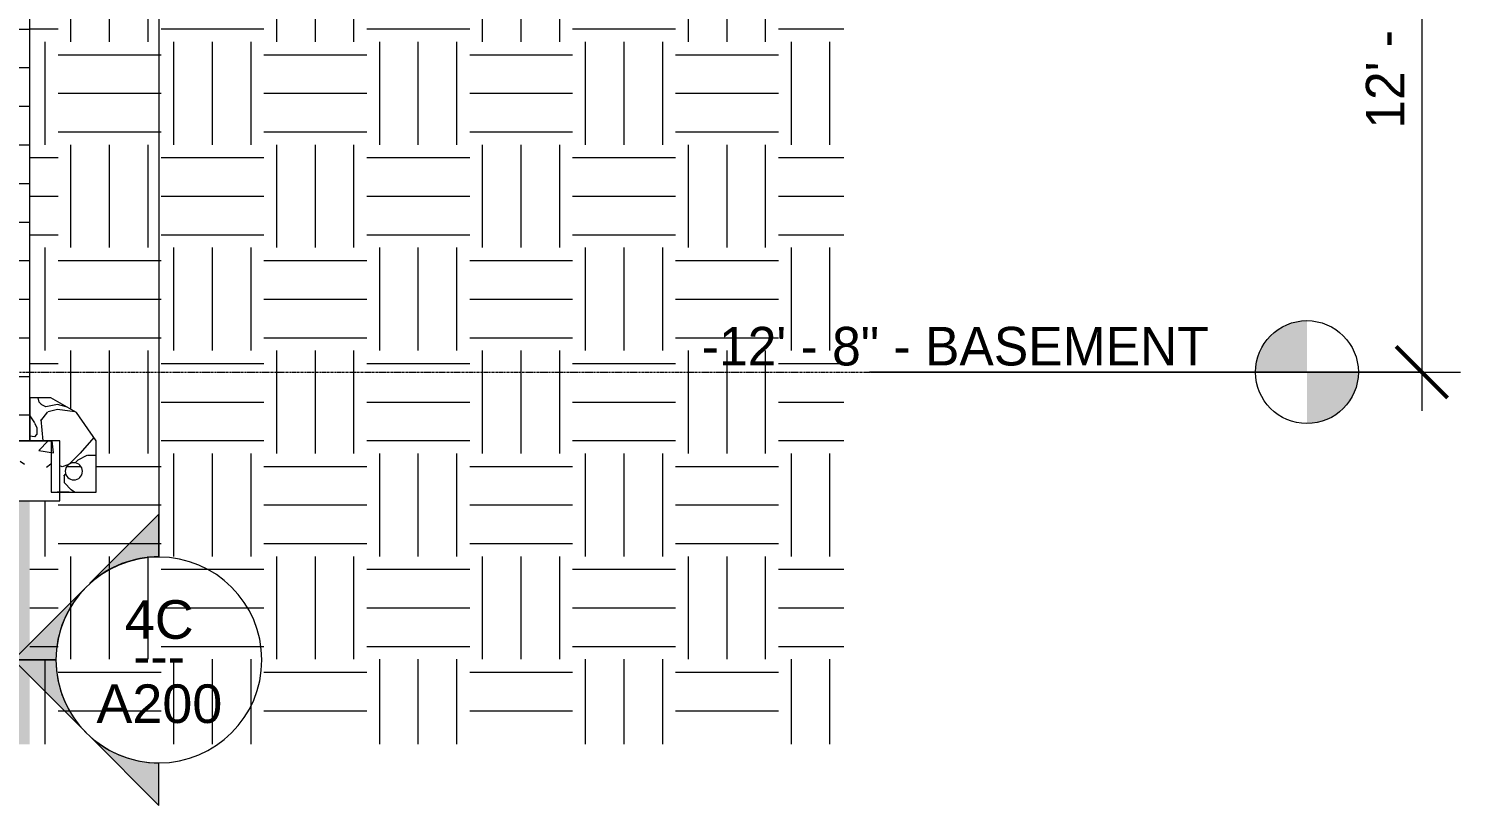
# Model space of a CAD drawing. Header units: inches. Extents: x -4168 to 4202, y -264 to 629.
# Drawn here: x 1145.1 to 1479.1, y -253 to -71.9 of the extents above; entities that cross this region are included whole.
import ezdxf

# ---------------------------------------------------------------- set-up
doc = ezdxf.new("R2010")
doc.units = ezdxf.units.IN
doc.header["$MEASUREMENT"] = 0
doc.linetypes.add('Grid Line 1_2_', pattern=[0.875, 0.5, -0.125, 0.125, -0.125])
for name, color, linetype, lineweight in [('0-4', 250, 'Continuous', 5), ('A-ANNO-DIMS', 211, 'Continuous', 9), ('A-ANNO-DIMS-96', 211, 'Continuous', 9), ('A-FLOR-LEVL', 51, 'Continuous', 9), ('A-FLOR-LEVL-1', 51, 'Grid Line 1_2_', 9), ('A-WALL-PATT-1', 252, 'Continuous', 9), ('C-TOPO-1', 252, 'Continuous', 9), ('G-ANNO-SYMB', 111, 'Continuous', 9), ('S-FNDN-2', 7, 'Continuous', 9), ('S-FNDN-4', 252, 'Continuous', 9), ('S-FNDN-6', 32, 'Continuous', 9)]:
    doc.layers.add(name, color=color, linetype=linetype, lineweight=lineweight)
doc.styles.add('Arial', font='arial.ttf', dxfattribs={"height": 9})
doc.styles.add('Century Gothic', font='ufonts.com_century-gothic.ttf', dxfattribs={"height": 9})
doc.dimstyles.new('OD__1_8__Tol__', dxfattribs={"dimscale": 12, "dimtxt": 9.397514, "dimasz": 1, "dimexe": 0.75, "dimexo": 0.5, "dimgap": 0.125, "dimtad": 1, "dimdec": 3, "dimrnd": 0.125, "dimzin": 3, "dimdsep": 46, "dimlunit": 4, "dimtxsty": 'Century Gothic', "dimblk1": 'OBLIQUE', "dimblk2": 'OBLIQUE', "dimsah": 1, "dimcen": 0.09, "dimdle": 0.75, "dimazin": 0, "dimtfac": 1, "dimtdec": 4, "dimtix": 1, "dimtmove": 0, "dimatfit": 3, "dimfxl": 1, "dimtvp": 1, "dimtfill": 1, "dimfrac": 2, "dimtolj": 1, "dimtzin": 0, "dimarcsym": 2})
pattern_1 = [(0, (0, 0), (24, 24), [24, -24]), (0, (0, 9), (24, 24), [24, -24]), (0, (0, 18), (24, 24), [24, -24]), (90, (3, 21), (-24, 24), [24, -24]), (90, (12, 21), (-24, 24), [24, -24]), (90, (21, 21), (-24, 24), [24, -24])]

# ---------------------------------------------------------------- blocks, each defined once
blk = doc.blocks.new('CTR  - Topography_rvt-2-BUILDING ELEVATION - SOUTH')
at = {"layer": 'C-TOPO-1'}
h = blk.add_hatch(dxfattribs=at)
h.set_pattern_fill('FP_94', color=256, style=0, pattern_type=2)
h.set_pattern_definition(pattern_1)
h.paths.add_polyline_path([(12197.04, -238.79), (12268.83, -238.79), (12268.83, -45.6), (12265.27, -45.33), (12255.42, -44.52), (12230.77, -43.02), (12167.32, -40.45), (12150.69, -39.6), (12118.58, -28.2), (12107.47, -23.43), (12090.41, -24.4), (12090.19, -24.48), (12090.19, -158), (12095.19, -158.03), (12101.1, -161.45), (12105.69, -168), (12105.69, -180), (12097.19, -180), (12097.19, -182), (12090.19, -182), (12090.19, -238.79), (12175.42, -238.79)], flags=0)
h.paths.add_polyline_path([(12100.94, -177.09), (12101.74, -176.7), (12102.3, -176.01), (12102.49, -175.14), (12102.3, -174.27), (12101.74, -173.57), (12100.94, -173.19), (12100.05, -173.19), (12099.25, -173.57), (12098.69, -174.27), (12098.49, -175.14), (12098.69, -176.01), (12099.25, -176.7), (12100.05, -177.09)], flags=0)
h.paths.add_polyline_path([(12090.19, -24.48), (12090.19, -24.48), (12094.63, -24.48)], flags=0)
h = blk.add_hatch(dxfattribs=at)
h.set_pattern_fill('FP_94', color=256, style=0, pattern_type=2)
h.set_pattern_definition(pattern_1)
h.paths.add_polyline_path([(12269.72, -238.79), (12280.06, -238.79), (12280.06, -45.58), (12268.83, -45.6), (12268.83, -238.79)], flags=0)
h = blk.add_hatch(dxfattribs=at)
h.set_pattern_fill('FP_94', color=256, style=0, pattern_type=2)
h.set_pattern_definition(pattern_1)
h.paths.add_polyline_path([(9888.19, -238.79), (12090.19, -238.79), (12090.19, -182), (12067.19, -182), (12067.19, -168), (12077.19, -168), (12077.19, -162), (12077.05, -162), (11995.2, -163.34), (11437.32, -163.31), (11361.06, -162), (11283.65, -163.34), (10741.33, -163.31), (10665.09, -162), (10587.68, -163.34), (9992.2, -163.31), (9901.19, -162), (9901.19, -168), (9911.19, -168), (9911.19, -182), (9888.19, -182), (9888.19, -190.93)], flags=0)
blk = doc.blocks.new('CTR - 1st Phase - Structure_rvt-2-BUILDING ELEVATION - SOUTH')
at = {"layer": 'S-FNDN-4'}
h = blk.add_hatch(dxfattribs=at)
h.set_pattern_fill('FP_112', color=256, style=0, pattern_type=2)
h.set_pattern_definition([(50, (0, 0), (27.5427, -2.40992), [2.88, -31.68]), (355, (0, 0), (-5.327844, 28.884266), [2.304, -25.344]), (100.451, (2.295, -0.2), (22.215316, 26.47393), [2.448, -26.924]), (46.184, (0, 7.68), (40.98187, -6.35642), [4.32, -47.52]), (96.636, (3.415, 7.15), (35.89075, 37.40619), [3.671, -40.386]), (351.184, (0, 7.68), (35.89097, 37.40622), [3.456, -38.016]), (21, (3.84, 5.76), (22.921036, -15.46073), [2.88, -31.68]), (326, (3.84, 5.76), (9.34353, 27.84574), [2.304, -25.344]), (71.451, (5.75, 4.472), (32.26477, 12.38442), [2.448, -26.924]), (37.5, (0, 0), (0.466855, 12.782707), [1.267, -23.77, 1.267, -24.461, -25.44]), (37.5, (0, 0), (0.466855, 12.782707), [-50.765, 1.267, -24.173]), (7.5, (0, 0), (10.10159, 15.14509), [1.267, -13.402, 1.267, -23.194, -9.696]), (7.5, (0, 0), (10.10159, 15.14509), [-39.13, 1.267, -8.429]), (327.5, (-8.563, 0), (20.499161, -0.86578), [1.267, -8.333, 1.267, -28.685, -39.744]), (327.5, (-8.563, 0), (20.499161, -0.86578), [-39.552, 1.267, -38.477]), (317.5, (-12.403, 0), (22.39478, 3.844288), [1.267, -11.213, 1.267, -18.624, -28.224]), (317.5, (-12.403, 0), (22.39478, 3.844288), [-32.371, 1.267, -26.957])])
h.paths.add_polyline_path([(12090.41, -182), (12097.19, -182), (12097.19, -168), (12067.19, -168), (12067.19, -182), (12090.19, -182)], flags=0)
at = {"layer": 'S-FNDN-2'}
for p, q in [((12097.19, -168), (12067.19, -168)), ((12097.19, -182), (12097.19, -168)), ((12067.19, -182), (12097.19, -182))]:
    blk.add_line(p, q, dxfattribs=at)
blk = doc.blocks.new('Basic Wall _ 3_ XPS - ___-2578962-BUILDING ELEVATION - SOUTH')
at = {"layer": 'A-WALL-PATT-1'}
h = blk.add_hatch(dxfattribs=at)
h.set_pattern_fill('FP_105', color=256, style=0, pattern_type=2)
h.set_pattern_definition([(212.005, (-3.225, 8.062), (-161.2402825, -107.4918226), [5.07, -501.974]), (213.69, (0, 10.212), (-53.746352, -53.74678), [3.876, -189.91]), (198.435, (1.612, 10.749), (-107.493043, -53.746483), [1.7, -168.262]), (180, (3.76, 10.75), (-7e-15, -53.747), [2.15, -51.597]), (161.565, (5.375, 10.212), (-53.74607, 4.8e-05), [1.7, -168.262]), (333.435, (5.912, 48.91), (53.74613, 5e-05), [2.404, -117.777]), (296.565, (5.375, 49.984), (53.74653, -53.74707), [1.202, -118.979]), (270, (5.375, 52.67), (53.747, 3e-15), [2.687, -51.059]), (186.34, (5.912, 17.736), (-429.9727255, -53.7448118), [4.867, -481.829]), (296.565, (17.736, 51.06), (53.74653, -53.74707), [1.202, -118.979]), (303.69, (16.661, 52.672), (53.74678, -53.746352), [1.938, -191.848]), (229.399, (25.261, 29.023), (-268.731142, -322.4813064), [4.955, -490.564]), (243.435, (26.873, 32.248), (5e-05, -53.74613), [3.605, -116.576]), (213.69, (45.685, 26.336), (-53.746352, -53.74678), [1.938, -191.848]), (33.69, (29.561, 11.287), (53.746352, 53.74678), [1.938, -191.848]), (0, (28.486, 11.287), (0, 53.747), [1.075, -52.672]), (333.435, (27.41, 11.824), (53.74613, 5e-05), [1.202, -118.979]), (284.036, (26.873, 13.974), (53.745452, -161.240095), [2.216, -219.387]), (270, (26.873, 15.05), (53.747, 3e-15), [1.075, -52.672]), (243.435, (26.873, 16.124), (5e-05, -53.74613), [1.202, -118.979]), (135, (26.873, 16.66), (-53.74719, 4e-15), [0.76, -75.249]), (90, (26.873, 16.124), (-53.747, 3e-15), [0.537, -53.209]), (18.435, (46.222, 40.847), (107.493043, 53.746483), [3.399, -166.562]), (6.34, (49.447, 41.922), (429.9727255, 53.7448118), [4.867, -481.829]), (180, (47.297, 29.023), (-7e-15, -53.747), [3.225, -50.522]), (197.354, (55.896, 31.71), (-161.2394906, -53.7461613), [9.01, -891.947]), (198.435, (57.509, 32.248), (-107.493043, -53.746483), [1.7, -168.262]), (213.69, (59.121, 33.323), (-53.746352, -53.74678), [1.938, -191.848]), (251.565, (59.659, 34.935), (-4.8e-05, -53.74607), [1.7, -168.262]), (243.435, (60.196, 36.01), (5e-05, -53.74613), [1.202, -118.979]), (270, (60.196, 37.085), (53.747, 3e-15), [1.075, -52.672]), (293.199, (58.584, 40.847), (53.7472486, -107.4932332), [4.093, -405.228]), (315, (56.97, 42.46), (53.74719, 0), [2.28, -73.729]), (0, (54.284, 42.46), (0, 53.747), [2.687, -51.059]), (341.565, (42.46, 29.561), (53.74607, -4.8e-05), [1.7, -168.262]), (303.69, (41.385, 31.173), (53.74678, -53.746352), [1.938, -191.848]), (279.462, (40.847, 34.398), (53.745121, -268.732805), [3.269, -323.658]), (270, (40.847, 37.623), (53.747, 3e-15), [3.225, -50.522]), (239.036, (42.46, 40.31), (-53.7474274, -107.492684), [3.134, -310.26]), (188.13, (46.222, 40.847), (-322.479255, -53.7460447), [3.8, -376.245]), (116.565, (6.45, 39.235), (-53.74653, 53.74707), [1.202, -118.979]), (135, (7.525, 38.16), (-53.74719, 4e-15), [1.52, -74.489]), (168.69, (10.212, 37.623), (-53.7468035, -0.000329), [2.741, -271.314]), (191.31, (12.899, 38.16), (-214.98617, -53.747253), [2.741, -271.314]), (194.036, (15.049, 38.698), (-161.240095, -53.745452), [2.216, -219.387]), (236.31, (16.124, 40.31), (-53.746162, -107.493473), [1.938, -191.848]), (236.31, (17.199, 41.922), (-53.746162, -107.493473), [1.938, -191.848]), (270, (17.2, 43.535), (53.747, 3e-15), [1.612, -52.134]), (291.801, (16.124, 46.222), (53.745405, -107.4938445), [2.894, -286.54]), (116.565, (16.66, 34.935), (-53.74653, 53.74707), [2.404, -117.777]), (168.69, (19.349, 34.398), (-53.7468035, -0.000329), [2.741, -271.314]), (194.036, (21.499, 34.935), (-161.240095, -53.745452), [2.216, -219.387]), (225, (23.11, 36.548), (4e-15, -53.74719), [2.28, -73.729]), (251.565, (23.648, 38.16), (-4.8e-05, -53.74607), [1.7, -168.262]), (296.565, (22.574, 40.31), (53.74653, -53.74707), [2.404, -117.777]), (315, (21.5, 41.385), (53.74719, 0), [1.52, -74.489]), (326.31, (19.886, 42.46), (107.493473, -53.746162), [1.938, -191.848]), (0, (18.81, 42.46), (0, 53.747), [1.075, -52.672]), (33.69, (17.199, 41.385), (53.746352, 53.74678), [1.938, -191.848]), (71.565, (16.661, 39.772), (4.8e-05, 53.74607), [1.7, -168.262]), (63.435, (16.124, 38.698), (-5e-05, 53.74613), [1.202, -118.979]), (71.565, (15.587, 37.085), (4.8e-05, 53.74607), [1.7, -168.262]), (104.036, (15.587, 34.935), (-53.745452, 161.240095), [2.216, -219.387]), (45, (14.512, 33.86), (0, 53.74719), [1.52, -74.489]), (18.435, (12.899, 33.323), (107.493043, 53.746483), [1.7, -168.262]), (0, (10.21, 33.323), (0, 53.747), [2.687, -51.059]), (14.036, (8.062, 32.785), (161.240095, 53.745452), [2.216, -219.387]), (341.565, (6.45, 33.323), (53.74607, -4.8e-05), [1.7, -168.262]), (270, (6.45, 34.935), (53.747, 3e-15), [1.612, -52.134]), (225, (8.062, 36.548), (4e-15, -53.74719), [2.28, -73.729]), (198.435, (11.287, 37.623), (-107.493043, -53.746483), [3.399, -166.562]), (180, (13.974, 37.623), (-7e-15, -53.747), [2.687, -51.059]), (153.435, (15.05, 37.085), (-53.74613, -5e-05), [1.202, -118.979]), (206.565, (35.473, 28.486), (-53.74707, -53.74653), [1.202, -118.979]), (146.31, (37.085, 27.411), (-107.493473, 53.746162), [1.938, -191.848]), (119.745, (39.235, 23.648), (-161.240006, 268.7329498), [4.333, -428.985]), (95.711, (39.772, 18.274), (-53.7499707, 483.7182417), [5.401, -534.745]), (90, (39.77, 17.736), (-53.747, 3e-15), [0.537, -53.209]), (63.435, (39.235, 16.66), (-5e-05, 53.74613), [1.202, -118.979]), (26.565, (38.16, 16.124), (53.74707, 53.74653), [1.202, -118.979]), (0, (36.55, 16.124), (0, 53.747), [1.612, -52.134]), (0, (36.01, 16.124), (0, 53.747), [0.537, -53.209]), (0, (34.935, 16.124), (0, 53.747), [1.075, -52.672]), (326.31, (33.323, 17.199), (107.493473, -53.746162), [1.938, -191.848]), (333.435, (32.248, 17.736), (53.74613, 5e-05), [1.202, -118.979]), (284.036, (31.71, 19.886), (53.745452, -161.240095), [2.216, -219.387]), (270, (31.71, 20.96), (53.747, 3e-15), [1.075, -52.672]), (270, (31.71, 22.574), (53.747, 3e-15), [1.612, -52.134]), (258.69, (32.248, 25.261), (0.000329, -53.7468035), [2.741, -271.314]), (231.34, (34.398, 27.948), (-161.240446, -214.9860746), [3.441, -340.704]), (270, (45.685, 26.873), (53.747, 3e-15), [0.537, -53.209]), (270, (45.685, 27.41), (53.747, 3e-15), [0.537, -53.209]), (326.31, (44.072, 28.486), (107.493473, -53.746162), [1.938, -191.848]), (333.435, (40.847, 30.098), (53.74613, 5e-05), [3.605, -116.576]), (0, (38.16, 30.1), (0, 53.747), [2.687, -51.059]), (63.435, (37.623, 29.023), (-5e-05, 53.74613), [1.202, -118.979]), (90, (37.623, 26.873), (-53.747, 3e-15), [2.15, -51.597]), (135, (39.235, 25.26), (-53.74719, 4e-15), [2.28, -73.729]), (161.565, (40.847, 24.723), (-53.74607, 4.8e-05), [1.7, -168.262]), (180, (42.46, 24.723), (-7e-15, -53.747), [1.612, -52.134]), (198.435, (44.072, 25.261), (-107.493043, -53.746483), [1.7, -168.262]), (351.87, (23.111, 54.284), (53.7461965, 0.0002374), [7.601, -372.445]), (14.036, (20.961, 53.747), (161.240095, 53.745452), [2.216, -219.387]), (53.13, (19.349, 51.597), (107.493888, 161.239608), [2.687, -266.045]), (95.194, (19.886, 45.685), (-53.7425223, 537.4656776), [5.937, -587.714]), (101.31, (20.424, 42.997), (-53.747253, 214.98617), [2.741, -271.314]), (143.13, (22.574, 41.385), (-161.239608, 107.493888), [2.687, -266.045]), (161.565, (24.186, 40.847), (-53.74607, 4.8e-05), [1.7, -168.262]), (198.435, (25.798, 41.385), (-107.493043, -53.746483), [1.7, -168.262]), (225, (28.486, 44.072), (4e-15, -53.74719), [3.8, -72.209]), (228.814, (32.248, 48.372), (-322.4798873, -376.2254623), [5.713, -565.62]), (251.565, (32.785, 49.984), (-4.8e-05, -53.74607), [1.7, -168.262]), (270, (32.785, 50.52), (53.747, 3e-15), [0.537, -53.209]), (288.435, (32.248, 52.134), (53.746483, -107.493043), [1.7, -168.262]), (326.31, (30.636, 53.209), (107.493473, -53.746162), [1.938, -191.848]), (90, (5.91, 40.31), (-53.747, 3e-15), [3.762, -49.984]), (338.199, (13.437, 47.297), (161.239646, -53.7457635), [2.894, -286.54]), (0, (10.21, 47.297), (0, 53.747), [3.225, -50.522]), (30.964, (7.525, 45.685), (161.239769, 107.493597), [3.134, -310.26]), (45, (5.912, 44.072), (0, 53.74719), [2.28, -73.729]), (90, (-2.687, 23.11), (-53.747, 3e-15), [3.762, -49.984]), (116.565, (-1.075, 19.886), (-53.74653, 53.74707), [3.605, -116.576]), (153.435, (2.15, 18.274), (-53.74613, -5e-05), [3.605, -116.576]), (180, (4.837, 18.274), (-7e-15, -53.747), [2.687, -51.059]), (218.66, (7.525, 20.424), (-53.746083, -53.7467553), [3.441, -340.704]), (231.34, (9.674, 23.111), (-161.240446, -214.9860746), [3.441, -340.704]), (213.69, (12.899, 25.261), (-53.746352, -53.74678), [3.876, -189.91]), (239.036, (14.512, 27.948), (-53.7474274, -107.492684), [3.134, -310.26]), (270, (14.51, 29.023), (53.747, 3e-15), [1.075, -52.672]), (270, (14.51, 30.636), (53.747, 3e-15), [1.612, -52.134]), (315, (12.9, 32.248), (53.74719, 0), [2.28, -73.729]), (350.538, (9.674, 32.785), (53.746303, 0.0004666), [3.269, -323.658]), (14.036, (5.375, 31.71), (161.240095, 53.745452), [4.432, -217.171]), (18.435, (0.537, 30.098), (107.493043, 53.746483), [5.099, -164.863]), (45, (-1.075, 28.486), (0, 53.74719), [2.28, -73.729]), (45, (-2.687, 26.873), (0, 53.74719), [2.28, -73.729]), (108.435, (9.137, 15.049), (-53.746483, 107.493043), [3.399, -166.562]), (126.87, (10.749, 12.899), (-53.746296, 53.746504), [2.687, -266.045]), (146.31, (12.362, 11.824), (-107.493473, 53.746162), [1.938, -191.848]), (161.565, (13.974, 11.287), (-53.74607, 4.8e-05), [1.7, -168.262]), (135, (15.587, 9.674), (-53.74719, 4e-15), [2.28, -73.729]), (161.565, (17.199, 9.137), (-53.74607, 4.8e-05), [1.7, -168.262]), (180, (18.81, 9.137), (-7e-15, -53.747), [1.612, -52.134]), (206.565, (19.886, 9.674), (-53.74707, -53.74653), [1.202, -118.979]), (206.565, (22.036, 10.75), (-53.74707, -53.74653), [2.404, -117.777]), (189.462, (25.261, 11.287), (-268.732805, -53.745121), [3.269, -323.658]), (243.435, (26.336, 13.437), (5e-05, -53.74613), [2.404, -117.777]), (270, (26.336, 13.974), (53.747, 3e-15), [0.537, -53.209]), (270, (26.336, 15.05), (53.747, 3e-15), [1.075, -52.672]), (326.31, (24.723, 18.274), (107.493473, -53.746162), [1.938, -191.848]), (327.995, (20.424, 20.961), (268.733967, -161.2380842), [5.07, -501.974]), (329.036, (17.736, 22.574), (107.492684, -53.7474274), [3.134, -310.26]), (341.565, (14.512, 23.648), (53.74607, -4.8e-05), [3.399, -166.562]), (0, (12.36, 23.65), (0, 53.747), [2.15, -51.597]), (33.69, (10.749, 22.574), (53.746352, 53.74678), [1.938, -191.848]), (53.13, (9.137, 20.424), (107.493888, 161.239608), [2.687, -266.045]), (63.435, (8.062, 18.274), (-5e-05, 53.74613), [2.404, -117.777]), (225, (32.785, 13.974), (4e-15, -53.74719), [2.28, -73.729]), (236.31, (33.86, 15.587), (-53.746162, -107.493473), [1.938, -191.848]), (270, (33.86, 16.124), (53.747, 3e-15), [0.537, -53.209]), (315, (32.785, 17.2), (53.74719, 0), [1.52, -74.489]), (333.435, (30.636, 18.274), (53.74613, 5e-05), [2.404, -117.777]), (18.435, (27.411, 17.199), (107.493043, 53.746483), [3.399, -166.562]), (75.964, (26.873, 15.049), (0.000257, 53.746622), [2.216, -219.387]), (71.565, (2.687, 4.837), (4.8e-05, 53.74607), [1.7, -168.262]), (135, (3.762, 3.762), (-53.74719, 4e-15), [1.52, -74.489]), (146.31, (5.375, 2.687), (-107.493473, 53.746162), [1.938, -191.848]), (153.435, (7.525, 1.612), (-53.74613, -5e-05), [2.404, -117.777]), (180, (8.06, 1.61), (-7e-15, -53.747), [0.537, -53.209]), (161.565, (9.674, 1.075), (-53.74607, 4.8e-05), [1.7, -168.262]), (180, (11.824, 1.075), (-7e-15, -53.747), [2.15, -51.597]), (198.435, (13.437, 1.612), (-107.493043, -53.746483), [1.7, -168.262]), (210.964, (16.124, 3.225), (-161.239769, -107.493597), [3.134, -310.26]), (206.565, (17.2, 3.762), (-53.74707, -53.74653), [1.202, -118.979]), (251.565, (17.736, 5.375), (-4.8e-05, -53.74607), [1.7, -168.262]), (303.69, (16.661, 6.987), (53.74678, -53.746352), [1.938, -191.848]), (306.87, (15.049, 9.137), (53.746296, -53.746504), [2.687, -266.045]), (323.13, (12.899, 10.749), (161.239608, -107.493888), [2.687, -266.045]), (345.964, (10.749, 11.287), (53.746622, -0.000257), [2.216, -219.387]), (18.435, (9.137, 10.749), (107.493043, 53.746483), [1.7, -168.262]), (30.964, (6.45, 9.137), (161.239769, 107.493597), [3.134, -310.26]), (39.806, (3.225, 6.45), (53.745895, 53.7473397), [4.198, -415.576]), (135, (19.35, 1.612), (-53.74719, 4e-15), [0.76, -75.249]), (153.435, (20.424, 1.075), (-53.74613, -5e-05), [1.202, -118.979]), (191.31, (23.111, 1.612), (-214.98617, -53.747253), [2.741, -271.314]), (165.964, (25.261, 1.075), (-53.746622, 0.000257), [2.216, -219.387]), (175.236, (31.71, 0.537), (-53.7466193, 0.0007513), [6.472, -640.722]), (206.565, (32.785, 1.075), (-53.74707, -53.74653), [1.202, -118.979]), (225, (33.86, 2.15), (4e-15, -53.74719), [1.52, -74.489]), (270, (33.86, 4.837), (53.747, 3e-15), [2.687, -51.059]), (270, (33.86, 6.45), (53.747, 3e-15), [1.612, -52.134]), (308.66, (31.71, 9.137), (53.7467553, -53.746083), [3.441, -340.704]), (338.199, (29.023, 10.212), (161.239646, -53.7457635), [2.894, -286.54]), (348.69, (26.336, 10.749), (53.7468035, 0.000329), [2.741, -271.314]), (18.435, (21.499, 9.137), (107.493043, 53.746483), [5.099, -164.863]), (36.87, (19.349, 7.525), (53.746504, 53.746296), [2.687, -266.045]), (68.199, (18.274, 4.837), (53.7457635, 161.239646), [2.894, -286.54]), (101.31, (18.811, 2.15), (-53.747253, 214.98617), [2.741, -271.314]), (348.69, (13.974, 53.209), (53.7468035, 0.000329), [2.741, -271.314]), (354.806, (8.062, 53.747), (53.7467267, 0.0004023), [5.937, -587.714]), (0, (6.45, 53.747), (0, 53.747), [1.612, -52.134]), (45, (5.375, 52.672), (0, 53.74719), [1.52, -74.489]), (180, (9.674, 47.834), (-7e-15, -53.747), [1.612, -52.134]), (188.13, (13.437, 48.372), (-322.479255, -53.7460447), [3.8, -376.245]), (172.875, (17.736, 47.834), (-53.7469793, 0.0004808), [4.333, -428.985]), (225, (18.274, 48.372), (4e-15, -53.74719), [0.76, -75.249]), (270, (18.274, 49.984), (53.747, 3e-15), [1.612, -52.134]), (161.565, (35.473, 51.597), (-53.74607, 4.8e-05), [1.7, -168.262]), (180, (37.623, 51.597), (-7e-15, -53.747), [2.15, -51.597]), (198.435, (39.235, 52.134), (-107.493043, -53.746483), [1.7, -168.262]), (170.538, (42.46, 51.597), (-53.746303, -0.0004666), [3.269, -323.658]), (213.69, (44.072, 52.672), (-53.746352, -53.74678), [1.938, -191.848]), (270, (44.07, 53.21), (53.747, 3e-15), [0.537, -53.209]), (296.565, (43.535, 54.284), (53.74653, -53.74707), [1.202, -118.979]), (341.565, (40.31, 55.359), (53.74607, -4.8e-05), [3.399, -166.562]), (341.565, (37.085, 56.434), (53.74607, -4.8e-05), [3.399, -166.562]), (14.036, (34.935, 55.896), (161.240095, 53.745452), [2.216, -219.387]), (45, (33.323, 54.284), (0, 53.74719), [2.28, -73.729]), (104.036, (33.86, 52.134), (-53.745452, 161.240095), [2.216, -219.387]), (0, (-8.06, 5.375), (0, 53.747), [0.537, -53.209]), (315, (-9.137, 6.45), (53.74719, 0), [1.52, -74.489]), (274.764, (-9.674, 12.899), (53.7498183, -591.21148), [6.472, -640.722]), (255.964, (-9.137, 15.049), (-0.000257, -53.746622), [2.216, -219.387]), (225, (-8.062, 16.124), (4e-15, -53.74719), [1.52, -74.489]), (198.435, (-3.225, 17.736), (-107.493043, -53.746483), [5.099, -164.863]), (180, (-2.687, 17.736), (-7e-15, -53.747), [0.537, -53.209]), (171.87, (1.075, 17.199), (-53.7461965, -0.0002374), [3.8, -376.245]), (146.31, (7.525, 16.661), (-107.493473, 53.746162), [1.938, -191.848]), (108.435, (8.599, 13.437), (-53.746483, 107.493043), [3.399, -166.562]), (90, (8.6, 12.9), (-53.747, 3e-15), [0.537, -53.209]), (71.565, (8.062, 11.287), (4.8e-05, 53.74607), [1.7, -168.262]), (26.565, (6.987, 10.75), (53.74707, 53.74653), [1.202, -118.979]), (18.435, (5.375, 10.212), (107.493043, 53.746483), [1.7, -168.262]), (126.87, (34.398, 6.45), (-53.746296, 53.746504), [2.687, -266.045]), (123.69, (35.473, 4.837), (-53.74678, 53.746352), [1.938, -191.848]), (149.036, (38.16, 3.225), (-107.492684, 53.7474274), [3.134, -310.26]), (168.69, (40.847, 2.687), (-53.7468035, -0.000329), [2.741, -271.314]), (213.69, (42.46, 3.762), (-53.746352, -53.74678), [1.938, -191.848]), (251.565, (42.997, 5.375), (-4.8e-05, -53.74607), [1.7, -168.262]), (270, (42.997, 5.91), (53.747, 3e-15), [0.537, -53.209]), (279.462, (42.46, 9.137), (53.745121, -268.732805), [3.269, -323.658]), (243.435, (42.997, 10.212), (5e-05, -53.74613), [1.202, -118.979]), (270, (42.997, 10.75), (53.747, 3e-15), [0.537, -53.209]), (296.565, (41.385, 13.974), (53.74653, -53.74707), [3.605, -116.576]), (329.036, (38.698, 15.587), (107.492684, -53.7474274), [3.134, -310.26]), (8.13, (34.935, 15.049), (322.479255, 53.7460447), [3.8, -376.245]), (45, (32.785, 12.9), (0, 53.74719), [3.04, -72.969]), (45, (31.71, 11.824), (0, 53.74719), [1.52, -74.489]), (90, (31.71, 10.21), (-53.747, 3e-15), [1.612, -52.134]), (123.69, (32.785, 8.599), (-53.74678, 53.746352), [1.938, -191.848]), (101.31, (40.847, 18.274), (-53.747253, 214.98617), [2.741, -271.314]), (108.435, (41.385, 16.661), (-53.746483, 107.493043), [1.7, -168.262]), (135, (41.922, 16.124), (-53.74719, 4e-15), [0.76, -75.249]), (180, (43.535, 16.124), (-7e-15, -53.747), [1.612, -52.134]), (213.69, (45.147, 17.199), (-53.746352, -53.74678), [1.938, -191.848]), (187.125, (49.447, 17.736), (-376.2258933, -53.7460037), [4.333, -428.985]), (236.31, (50.522, 19.349), (-53.746162, -107.493473), [1.938, -191.848]), (270, (50.52, 19.886), (53.747, 3e-15), [0.537, -53.209]), (288.435, (49.984, 21.499), (53.746483, -107.493043), [1.7, -168.262]), (285.945, (48.909, 25.261), (53.7457394, -161.239833), [3.913, -387.368]), (315, (47.834, 26.336), (53.74719, 0), [1.52, -74.489]), (18.435, (46.222, 25.798), (107.493043, 53.746483), [1.7, -168.262]), (29.745, (42.46, 23.648), (268.7329498, 161.240006), [4.333, -428.985]), (18.435, (40.847, 23.111), (107.493043, 53.746483), [1.7, -168.262]), (75.964, (40.31, 20.961), (0.000257, 53.746622), [2.216, -219.387]), (180, (24.723, 34.935), (-7e-15, -53.747), [1.612, -52.134]), (180, (25.8, 34.935), (-7e-15, -53.747), [1.075, -52.672]), (135, (26.873, 33.86), (-53.74719, 4e-15), [1.52, -74.489]), (90, (26.873, 32.25), (-53.747, 3e-15), [1.612, -52.134]), (26.565, (18.81, 23.648), (53.74707, 53.74653), [3.605, -116.576]), (341.565, (17.199, 24.186), (53.74607, -4.8e-05), [1.7, -168.262]), (300.964, (15.587, 26.873), (107.493597, -161.239769), [3.134, -310.26]), (71.565, (25.798, 28.486), (4.8e-05, 53.74607), [1.7, -168.262]), (90, (25.8, 25.8), (-53.747, 3e-15), [2.687, -51.059]), (123.69, (26.873, 24.186), (-53.74678, 53.746352), [1.938, -191.848]), (153.435, (29.023, 23.11), (-53.74613, -5e-05), [2.404, -117.777]), (198.435, (30.636, 23.648), (-107.493043, -53.746483), [1.7, -168.262]), (243.435, (31.173, 24.723), (5e-05, -53.74613), [1.202, -118.979]), (255.964, (31.71, 26.873), (-0.000257, -53.746622), [2.216, -219.387]), (251.565, (32.248, 28.486), (-4.8e-05, -53.74607), [1.7, -168.262]), (291.801, (31.173, 31.173), (53.745405, -107.4938445), [2.894, -286.54]), (323.13, (29.023, 32.785), (161.239608, -107.493888), [2.687, -266.045]), (18.435, (27.411, 32.248), (107.493043, 53.746483), [1.7, -168.262]), (63.435, (26.336, 30.098), (-5e-05, 53.74613), [2.404, -117.777]), (135, (22.036, 20.424), (-53.74719, 4e-15), [2.28, -73.729]), (149.036, (24.723, 18.811), (-107.492684, 53.7474274), [3.134, -310.26]), (146.31, (26.336, 17.736), (-107.493473, 53.746162), [1.938, -191.848]), (180, (27.41, 17.736), (-7e-15, -53.747), [1.075, -52.672]), (210.964, (30.098, 19.349), (-161.239769, -107.493597), [3.134, -310.26]), (243.435, (30.636, 20.424), (5e-05, -53.74613), [1.202, -118.979]), (303.69, (29.561, 22.036), (53.74678, -53.746352), [1.938, -191.848]), (321.34, (26.873, 24.186), (214.9860746, -161.240446), [3.441, -340.704]), (345.964, (24.723, 24.723), (53.746622, -0.000257), [2.216, -219.387]), (11.31, (22.036, 24.186), (214.98617, 53.747253), [2.741, -271.314]), (26.565, (20.96, 23.648), (53.74707, 53.74653), [1.202, -118.979]), (71.565, (20.424, 22.036), (4.8e-05, 53.74607), [1.7, -168.262]), (15.945, (19.349, 33.86), (161.239833, 53.7457394), [3.913, -387.368]), (29.745, (15.587, 31.71), (268.7329498, 161.240006), [4.333, -428.985]), (63.435, (15.05, 30.636), (-5e-05, 53.74613), [1.202, -118.979]), (90, (15.05, 29.023), (-53.747, 3e-15), [1.612, -52.134]), (104.036, (15.587, 26.873), (-53.745452, 161.240095), [2.216, -219.387]), (120.964, (17.199, 24.186), (-107.493597, 161.239769), [3.134, -310.26]), (153.435, (47.297, 52.672), (-53.74613, -5e-05), [1.202, -118.979]), (180, (48.37, 52.67), (-7e-15, -53.747), [1.075, -52.672]), (209.745, (52.134, 54.821), (-268.7329498, -161.240006), [4.333, -428.985]), (225, (54.284, 56.97), (4e-15, -53.74719), [3.04, -72.969]), (239.036, (55.896, 59.659), (-53.7474274, -107.492684), [3.134, -310.26]), (239.036, (57.509, 62.346), (-53.7474274, -107.492684), [3.134, -310.26]), (270, (57.51, 62.883), (53.747, 3e-15), [0.537, -53.209]), (333.435, (56.434, 63.42), (53.74613, 5e-05), [1.202, -118.979]), (0, (54.82, 63.42), (0, 53.747), [1.612, -52.134]), (45, (53.21, 61.81), (0, 53.74719), [2.28, -73.729]), (26.565, (46.76, 58.584), (53.74707, 53.74653), [7.211, -112.97]), (30.964, (44.072, 56.971), (161.239769, 107.493597), [3.134, -310.26]), (90, (44.07, 55.896), (-53.747, 3e-15), [1.075, -52.672]), (128.66, (46.222, 53.209), (-53.7467553, 53.746083), [3.441, -340.704]), (255.964, (40.31, 35.473), (-0.000257, -53.746622), [2.216, -219.387]), (281.31, (39.772, 38.16), (53.747253, -214.98617), [2.741, -271.314]), (309.806, (37.085, 41.385), (53.7473397, -53.745895), [4.198, -415.576]), (329.036, (34.398, 42.997), (107.492684, -53.7474274), [3.134, -310.26]), (345.964, (32.248, 43.535), (53.746622, -0.000257), [2.216, -219.387]), (0, (30.1, 43.535), (0, 53.747), [2.15, -51.597]), (26.565, (27.948, 42.46), (53.74707, 53.74653), [2.404, -117.777]), (45, (26.336, 40.847), (0, 53.74719), [2.28, -73.729]), (53.13, (24.723, 38.698), (107.493888, 161.239608), [2.687, -266.045]), (90, (24.723, 37.085), (-53.747, 3e-15), [1.612, -52.134]), (135, (26.336, 35.473), (-53.74719, 4e-15), [2.28, -73.729]), (144.462, (30.098, 32.785), (-161.238939, 107.4938196), [4.623, -457.722]), (135, (32.785, 30.098), (-53.74719, 4e-15), [3.8, -72.209]), (153.435, (34.935, 29.023), (-53.74613, -5e-05), [2.404, -117.777]), (206.565, (37.085, 30.098), (-53.74707, -53.74653), [2.404, -117.777]), (230.194, (39.772, 33.323), (-214.9878405, -268.731413), [4.198, -415.576]), (66.801, (32.785, 46.222), (107.4952753, 268.7318964), [4.093, -405.228]), (90, (32.785, 44.61), (-53.747, 3e-15), [1.612, -52.134]), (153.435, (33.86, 44.072), (-53.74613, -5e-05), [1.202, -118.979]), (153.435, (36.01, 42.997), (-53.74613, -5e-05), [2.404, -117.777]), (149.036, (38.698, 41.385), (-107.492684, 53.7474274), [3.134, -310.26]), (180, (41.385, 41.385), (-7e-15, -53.747), [2.687, -51.059]), (180, (44.61, 41.385), (-7e-15, -53.747), [3.225, -50.522]), (213.69, (46.222, 42.46), (-53.746352, -53.74678), [1.938, -191.848]), (243.435, (47.297, 44.61), (5e-05, -53.74613), [2.404, -117.777]), (277.125, (46.76, 48.909), (53.7460037, -376.2258933), [4.333, -428.985]), (315, (45.685, 49.984), (53.74719, 0), [1.52, -74.489]), (341.565, (44.072, 50.522), (53.74607, -4.8e-05), [1.7, -168.262]), (352.875, (39.772, 51.059), (53.7469793, -0.0004808), [4.333, -428.985]), (0, (37.085, 51.06), (0, 53.747), [2.687, -51.059]), (21.801, (34.398, 49.984), (107.4938445, 53.745405), [2.894, -286.54]), (90, (58.584, 47.297), (-53.747, 3e-15), [2.15, -51.597]), (90, (58.584, 45.147), (-53.747, 3e-15), [2.15, -51.597]), (56.31, (57.509, 43.535), (53.746162, 107.493473), [1.938, -191.848]), (18.435, (55.896, 42.997), (107.493043, 53.746483), [1.7, -168.262]), (0, (50.52, 42.997), (0, 53.747), [5.375, -48.372]), (341.565, (48.909, 43.535), (53.74607, -4.8e-05), [1.7, -168.262]), (296.565, (48.372, 44.61), (53.74653, -53.74707), [1.202, -118.979]), (278.13, (47.834, 48.372), (53.7460447, -322.479255), [3.8, -376.245]), (270, (47.834, 48.91), (53.747, 3e-15), [0.537, -53.209]), (251.565, (48.372, 50.522), (-4.8e-05, -53.74607), [1.7, -168.262]), (225, (49.984, 52.134), (4e-15, -53.74719), [2.28, -73.729]), (218.66, (52.672, 54.284), (-53.746083, -53.7467553), [3.441, -340.704]), (225, (54.284, 55.896), (4e-15, -53.74719), [2.28, -73.729]), (206.565, (55.36, 56.434), (-53.74707, -53.74653), [1.202, -118.979]), (180, (56.434, 56.434), (-7e-15, -53.747), [1.075, -52.672]), (123.69, (57.509, 54.821), (-53.74678, 53.746352), [1.938, -191.848]), (108.435, (58.046, 53.209), (-53.746483, 107.493043), [1.7, -168.262]), (98.13, (58.584, 49.447), (-53.7460447, 322.479255), [3.8, -376.245])])
h.paths.add_polyline_path([(12105.69, -180), (12105.69, -168), (12101.1, -161.45), (12095.13, -158), (12090.19, -158), (12090.19, -168), (12097.19, -168), (12097.19, -180), (12102.49, -180)], flags=0)
h.paths.add_polyline_path([(12100.94, -177.09), (12100.05, -177.09), (12099.25, -176.7), (12098.69, -176.01), (12098.49, -175.14), (12098.69, -174.27), (12099.25, -173.57), (12100.05, -173.19), (12100.94, -173.19), (12101.74, -173.57), (12102.3, -174.27), (12102.49, -175.14), (12102.3, -176.01), (12101.74, -176.7), (12101.1, -177.01)], flags=0)
at = {"layer": 'S-FNDN-6'}
for p, q in [((12095.13, -158), (12090.19, -158)), ((12090.19, -158), (12090.19, -168)), ((12101.1, -161.45), (12095.13, -158)), ((12105.69, -168), (12101.1, -161.45)), ((12090.19, -168), (12095.19, -168)), ((12095.19, -168), (12095.19, -180)), ((12105.69, -180), (12105.69, -168)), ((12095.19, -180), (12105.69, -180))]:
    blk.add_line(p, q, dxfattribs=at)
for start, end in [(0, 180), (180, 0)]:
    blk.add_arc((12100.49, -175.14), 2, start, end, dxfattribs=at)
blk = doc.blocks.new('Level - Level Head - Circle-50818-BUILDING ELEVATION - SOUTH')
at = {"layer": 'A-FLOR-LEVL'}
h = blk.add_hatch(color=256, dxfattribs=at)
edge = h.paths.add_edge_path(flags=0)
edge.add_line((12388.06, 0), (12376.06, 0))
edge.add_arc((12388.06, 0), 12, 90, 180, ccw=False)
edge.add_line((12388.06, 12), (12388.06, 0))
h = blk.add_hatch(color=256, dxfattribs=at)
edge = h.paths.add_edge_path(flags=0)
edge.add_line((12388.06, -12), (12388.06, 0))
edge.add_line((12388.06, 0), (12400.06, 0))
edge.add_arc((12388.06, 0), 12, 270, 360, ccw=False)
blk.add_circle((12388.06, 0), 12, dxfattribs=at)
blk = doc.blocks.new('DIMBLOCK8-BUILDING ELEVATION - SOUTH')
at = {"layer": 'A-ANNO-DIMS-96', "lineweight": 50}
for p, q in [((1470.05, 0), (1464.05, 6)), ((1470.05, 0), (1476.05, -6)), ((1470.05, -152), (1464.05, -146)), ((1470.05, -152), (1476.05, -158))]:
    blk.add_line(p, q, dxfattribs=at)
at = {"layer": 'A-ANNO-DIMS-96'}
for p, q in [((1470.05, 0), (1341.26, 0)), ((1342.01, 0), (1479.05, 0)), ((1470.05, 0), (1470.05, -161)), ((1470.05, -152), (1341.26, -152)), ((1342.01, -152), (1479.05, -152))]:
    blk.add_line(p, q, dxfattribs=at)
at = {"layer": 'A-ANNO-DIMS-96', "color": 0, "insert": (1457.02, -95.24), "char_height": 9, "width": 46.1821, "attachment_point": 1, "rotation": 90, "line_spacing_factor": 0.984502, "style": 'Century Gothic', "bg_fill": 3, "box_fill_scale": 1.25, "bg_fill_color": 256, "bg_fill_true_color": 13158600, "bg_fill_transparency": 0}
blk.add_mtext('12\' - 8"', dxfattribs=at)
blk = doc.blocks.new('_Oblique')
at = {"color": 0, "linetype": 'ByBlock', "lineweight": -2}
blk.add_line((-0.5, -0.5), (0.5, 0.5), dxfattribs=at)
blk = doc.blocks.new('Section - Section Head - Filled-22785-BUILDING ELEVATION - SOUTH')
at = {"layer": 'G-ANNO-SYMB'}
h = blk.add_hatch(color=256, dxfattribs=at)
edge = h.paths.add_edge_path(flags=0)
edge.add_line((10177.68, -163.47), (10193.79, -147.37))
edge.add_line((10193.79, -147.37), (10193.79, -157.28))
edge.add_arc((10193.79, -181.31), 24.03, 90, 132.0784)
h = blk.add_hatch(color=256, dxfattribs=at)
edge = h.paths.add_edge_path(flags=0)
edge.add_arc((10193.79, -181.31), 24, 135, 180)
edge.add_line((10169.79, -181.31), (10159.85, -181.31))
edge.add_line((10159.85, -181.31), (10176.82, -164.34))
h = blk.add_hatch(color=256, dxfattribs=at)
edge = h.paths.add_edge_path(flags=0)
edge.add_line((10176.82, -198.28), (10159.85, -181.31))
edge.add_line((10159.85, -181.31), (10169.79, -181.31))
edge.add_arc((10193.79, -181.31), 24, 180, 225)
h = blk.add_hatch(color=256, dxfattribs=at)
edge = h.paths.add_edge_path(flags=0)
edge.add_arc((10193.79, -181.31), 24.03, 227.9216, 270)
edge.add_line((10193.79, -205.34), (10193.79, -215.25))
edge.add_line((10193.79, -215.25), (10177.68, -199.15))
for p, q in [((10193.79, -147.37), (10177.68, -163.47)), ((10193.79, -157.28), (10193.79, -147.37)), ((10176.82, -164.34), (10159.85, -181.31)), ((10169.79, -181.31), (10159.85, -181.31)), ((10159.85, -181.31), (10176.82, -198.28)), ((10159.85, -181.31), (10169.79, -181.31)), ((10177.68, -199.15), (10193.79, -215.25)), ((10193.79, -215.25), (10193.79, -205.34))]:
    blk.add_line(p, q, dxfattribs=at)
for centre, radius, start, end in [((10193.79, -181.34), 24, 90, 270), ((10193.79, -181.31), 24.03, 90, 132.0784), ((10193.79, -181.34), 24, 270, 90), ((10193.79, -181.31), 24, 135, 180), ((10193.79, -181.31), 24, 180, 225), ((10193.79, -181.31), 24.03, 227.9216, 270)]:
    blk.add_arc(centre, radius, start, end, dxfattribs=at)

msp = doc.modelspace()

# ---------------------------------------------------------------- hatches: boundary and pattern name
at = {"layer": 'A-WALL-PATT-1'}
h = msp.add_hatch(dxfattribs=at)
h.set_pattern_fill('FP_99', color=256, style=0, pattern_type=2)
h.set_pattern_definition([(0, (-10944.795, 0), (0, 9), []), (90, (-10944.795, 0), (-9, 6e-16), [])])
h.paths.add_polyline_path([(1145.3944, -168), (1145.3944, 0), (1142.3944, 0), (1142.3944, -8.875), (1143.8944, -8.875), (1143.8944, -9), (1142.3944, -9), (1142.3944, -168)], flags=0)

# ---------------------------------------------------------------- linework, layer by layer
at = {"layer": 'A-FLOR-LEVL-1'}
msp.add_line((-1284.2667, -152), (1431.264, -152), dxfattribs=at)
at = {"layer": 'G-ANNO-SYMB'}
msp.add_line((1175.5185, 128.3873), (1175.5185, -195.1015), dxfattribs=at)
at = {"layer": 'S-FNDN-6'}
for p, q in [((1145.3944, -168), (1145.3944, 0)), ((1142.3944, -168), (1145.3944, -168))]:
    msp.add_line(p, q, dxfattribs=at)

# ---------------------------------------------------------------- block references
at = {"layer": '0-4'}
for name in ['CTR - 1st Phase - Structure_rvt-2-BUILDING ELEVATION - SOUTH', 'CTR  - Topography_rvt-2-BUILDING ELEVATION - SOUTH']:
    msp.add_blockref(name, (-10944.795, 0), dxfattribs=at)
at = {"layer": 'A-FLOR-LEVL'}
msp.add_blockref('Level - Level Head - Circle-50818-BUILDING ELEVATION - SOUTH', (-10944.795, -152), dxfattribs=at)
at = {"layer": 'G-ANNO-SYMB'}
msp.add_blockref('Section - Section Head - Filled-22785-BUILDING ELEVATION - SOUTH', (-9018.2709, -37.791), dxfattribs=at)
at = {"layer": 'S-FNDN-6'}
msp.add_blockref('Basic Wall _ 3_ XPS - ___-2578962-BUILDING ELEVATION - SOUTH', (-10944.795, 0), dxfattribs=at)

# ---------------------------------------------------------------- texts
at = {"layer": 'A-FLOR-LEVL', "insert": (1302.1438, -141.4492), "char_height": 9, "width": 142.713, "attachment_point": 1, "style": 'Century Gothic'}
msp.add_mtext('-12\' - 8" - BASEMENT', dxfattribs=at)
at = {"layer": 'G-ANNO-SYMB', "char_height": 9, "attachment_point": 1}
for s, insert, width, style in [('4C', (1167.5676, -205.1929), 19.695, 'Arial'), ('---', (1169.5462, -213.6996), 15.453, 'Century Gothic'), ('A200', (1160.9534, -224.8291), 35.754, 'Arial')]:
    msp.add_mtext(s, dxfattribs=dict(at, insert=insert, width=width, style=style))

# ---------------------------------------------------------------- next in the draw order: dimensions: what is measured, and where the dimension line sits
at = {"layer": 'A-ANNO-DIMS'}
dim = msp.add_linear_dim(base=(1470.0535, -152), p1=(1336.014, 0), p2=(1336.014, -152), angle=90, dimstyle='OD__1_8__Tol__', override={"dimpost": '<>', "dimfxl": 152}, dxfattribs=at)
dim.commit()
dim.dimension.update_dxf_attribs({"geometry": 'DIMBLOCK8-BUILDING ELEVATION - SOUTH', "text_midpoint": (1463.8271, -76)})

doc.saveas('drawing.dxf')
